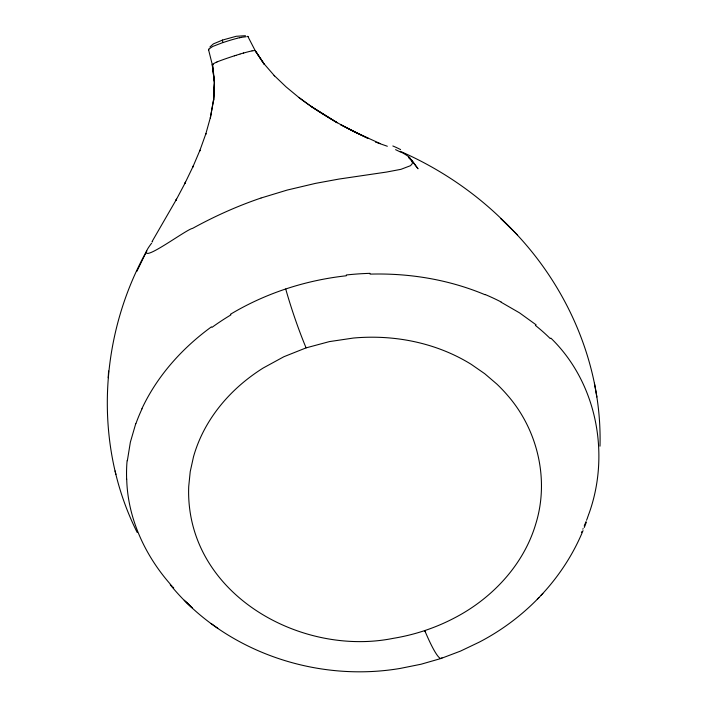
<?xml version="1.0" encoding="UTF-8"?>
<svg xmlns="http://www.w3.org/2000/svg" width="707" height="707" viewBox="0 0 707 707"><rect width="100%" height="100%" fill="white"/><g stroke="black" fill="none" stroke-linecap="round" stroke-linejoin="round"><path stroke-width="1.06" d="M599.996 446.17C602.311 360.57 563.399 276.499 501.024 218.737L517.595 235.024M136.858 271.347L146.738 250.95C99.042 336.196 93.13 444.641 137.202 532.486M108.206 377.724L108.595 371.016M127.357 460.725L130.362 442.193L135.735 423.705M152.032 241.635L176.556 199.171L175.804 200.558L185.543 182.203L184.836 183.52L193.294 165.977L192.799 167.099L199.993 150.167L199.648 151.112L205.931 133.561L205.702 134.339L210.562 116.885L210.412 117.503L213.629 99.519L214.46 82.171L213.602 100.518L214.389 82.498L212.233 64.425L214.495 82.675L212.683 64.496L213.187 64.443M210.333 118.051L213.629 99.519M588.675 514.466C610.548 454.778 596.947 382.796 550.85 338.087M588.445 515.12L587.985 516.41M587.756 517.056L587.278 518.346M587.04 518.982L586.545 520.272M584.274 527.493L586.271 522.393M585.794 522.19L586.05 521.554M585.537 522.835L585.025 524.108M584.76 524.753L584.221 526.026M583.036 530.604C563.258 578.697 525.133 618.386 479.134 642.203L460.513 651.094L441.035 658.473M582.851 529.198L583.134 528.562M581.41 532.362L581.702 531.726M141.868 408.77C157.237 375.877 182.229 348.091 211.455 326.837M208.574 49.269L212.71 46.459L222.829 42.579L222.431 40.087L236.209 36.287L245.426 35.703M151.634 243.181C128.992 272.628 185.959 229.192 192.569 228.388C214.442 216.36 237.287 206.073 260.936 198.048M537.32 599.236L538.999 597.477M541.129 595.223L542.852 593.412M230.385 314.315C265.602 293.175 305.548 280.255 346.324 275.774M216.209 62.26L212.224 64.399L208.521 49.578M216.457 62.154L217.19 61.854M222.484 40.087L213.373 43.896L209.882 47.007M261.139 197.978L287.245 190.05L315.578 183.36L338.9 179.074L386.614 172.048L400.984 169.318L410.528 165.677L412.322 163.591L412.296 161.231M306.096 347.871L283.869 356.735L263.119 368.055A174.965 145.925 -8 0 0 248.581 378.183C226.205 395.39 207.77 418.208 197.545 444.659A176.14 146.906 -8 0 0 193.515 456.731L190.227 471.604L188.725 486.46A183.749 153.251 -8 0 0 188.928 501.113C195.574 598.369 303.771 656.396 393.225 638.35A172.862 144.175 -8 0 0 454.274 618.051C492.072 598.511 523.799 564.84 535.897 523.498C549.436 479.54 537.629 429.626 507.449 395.222A183.749 153.251 -8 0 0 496.809 384.042L484.728 373.703L471.286 364.379A176.14 146.906 -8 0 0 459.356 357.627C432.428 343.788 402.053 337.168 371.847 337.204A174.965 145.925 -8 0 0 353.412 338.043L329.4 341.605L306.096 347.871A69.18 8.201 71.6 0 1 285.708 288.986M234.362 55.835L235.952 55.332M239.956 54.094L238.232 54.625A18.744 0.963 -18.1 0 0 236.235 55.234M441.362 658.394L421.098 664.218L400.356 668.398C316.1 682.706 224.543 651.571 170.21 584.716M243.376 53.096L246.213 52.309A34.104 1.688 -18 0 1 251.939 50.913M237.092 38.258L239.823 37.63M252.09 50.86L255.121 50.462L264.171 64.196L255.13 50.542L263.985 63.736L274.528 75.896L274.148 75.463L286.052 86.864L298.133 96.868L312.043 107.075L337.266 122.779L310.921 106.253M241.078 37.374L246.186 36.72M370.026 274.122C409.194 272.999 448.768 279.521 484.975 294.704M375.594 142.213L376.159 142.39M377.291 142.752L387.33 146.252M380.216 143.601L354.817 132.068L340.721 124.715L368.427 138.528C343.956 127.304 320.43 113.889 298.964 97.601M395.575 149.654L401.435 152.491M400.365 151.342C441.725 169.468 479.638 195.592 510.799 228.317M501.13 302.234L519.486 312.83L536.127 324.84M211.163 623.565L217.729 628.258M408.505 156.892L410.14 158.28M186.277 602.178L192.118 607.72L184.253 600.252M172.826 586.987L173.719 587.968M171.076 585.025L171.951 586.006M170.21 584.035C144.864 555.101 127.649 517.948 126.712 479.099M409.212 157.254L418.023 168.779L411.447 159.738M255.086 50.444L248.139 36.967M425.225 631.687L424.757 630.582A69.18 8.201 71.6 0 0 441.963 657.793M115.108 470.95L115.913 474.477M596.858 396.989L594.419 383.238M217.305 61.818A19.769 0.972 -18.1 0 1 234.344 55.844M240.194 53.988A20.194 1.043 -18.1 0 1 243.659 52.981M346.262 274.988A232.568 181.222 -9.7 0 1 370.07 273.344M485.135 294.501A240.345 179.923 -8.6 0 1 501.298 302.057M535.402 325.423A245.515 191.376 -14.2 0 1 550.205 338.529M126.641 479.099A245.515 188.91 -4 0 1 127.092 460.725M135.885 423.723A240.345 180.965 -12.8 0 1 142.045 408.805M212.029 327.341A232.568 179.923 -10.5 0 1 230.915 314.889M208.742 50.003A27.847 2.757 -19.9 0 1 208.804 49.313M222.97 42.588A17.534 1.334 -17.9 0 1 236.73 38.417M239.54 37.763A28.837 3.252 -19.5 0 1 240.804 37.498M247.317 36.357A29.579 2.731 -16.7 0 1 248.245 36.835M392.836 145.969A129.257 28.262 6.2 0 1 400.595 149.575M401.921 152.526A108.127 19.955 9.1 0 1 408.867 156.927M408.982 158.174A91.132 16.941 8.8 0 1 411.766 161.161M152.385 241.909A107.473 7.671 -47.5 0 1 152.632 241.573"/></g></svg>
